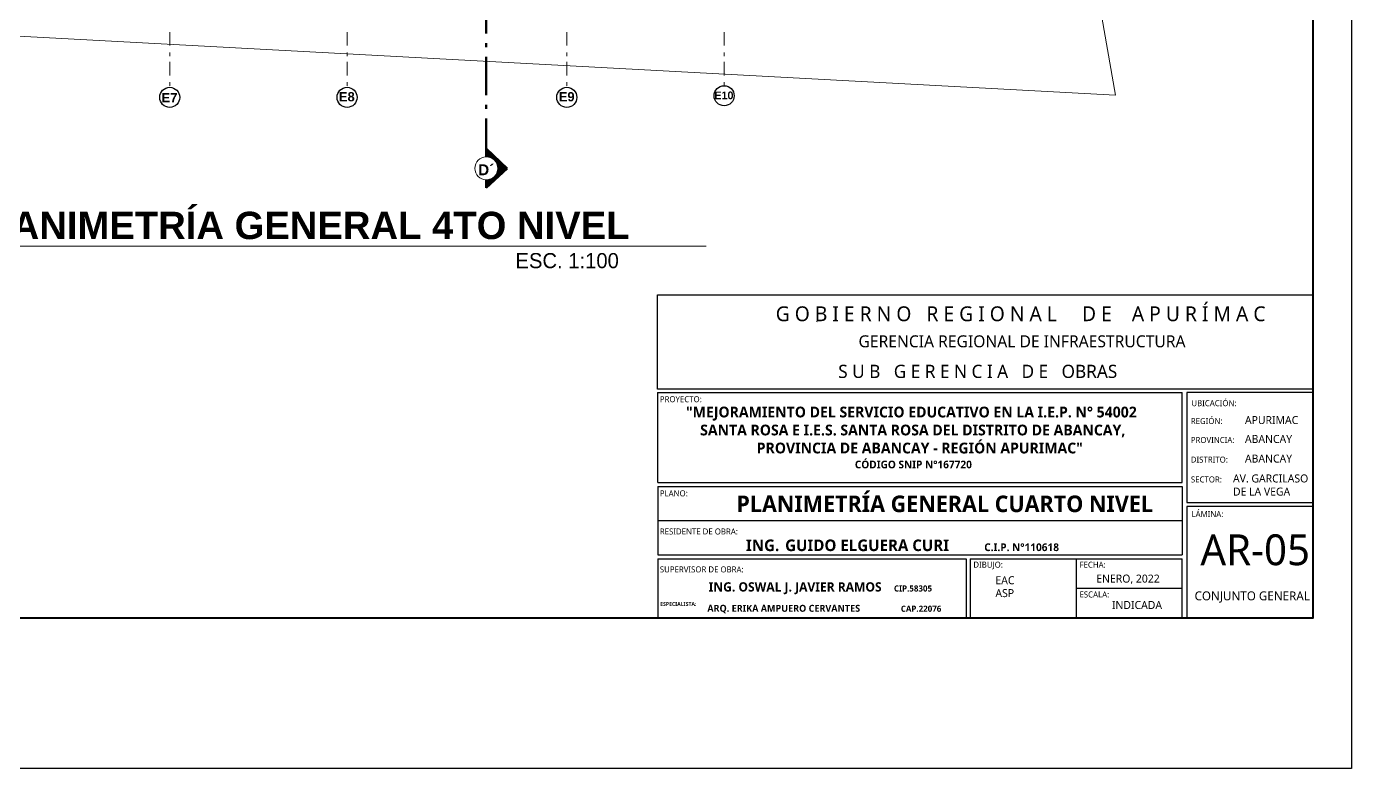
# Model space of a CAD drawing. Header units: metres. Extents: x 27 to 147, y -173 to 8.
# Drawn here: x 112.41 to 146.79, y -81.52 to -62.28 of the extents above; entities that cross this region are included whole.
import ezdxf
from ezdxf.enums import TextEntityAlignment as Align

# ---------------------------------------------------------------- set-up
doc = ezdxf.new("R2010")
doc.units = ezdxf.units.M
for name, pattern in [('1CORTE', [1.5, 1, -0.25, 0, -0.25]), ('ACAD_ISO04W100', [30, 24, -3, 0, -3]), ('Dot & Dashed', [0.670278, 0.352778, -0.176389, 0, -0.141111])]:
    doc.linetypes.add(name, pattern=pattern)
for name, color, linetype, lineweight in [('1', 7, 'Continuous', 5), ('AA. Proyeccion Corte', 10, '1CORTE', 50), ('CORTE_EJE', 31, 'ACAD_ISO04W100', 80), ('cotas', 7, 'Continuous', 5), ('Cotas varias El', 253, 'Continuous', 13), ('GRAFO 0 BLANCO', 7, 'Continuous', 0), ('GRAFO 4', 7, 'Continuous', 30), ('LINEAS_IND.', 252, 'Continuous', 5), ('Membrete', 250, 'Continuous', 15), ('TEXTO 1', 7, 'Continuous', 15), ('TEXTOS-SUBTITULO', 7, 'Continuous', 30)]:
    doc.layers.add(name, color=color, linetype=linetype, lineweight=lineweight)
doc.styles.add('Generales', font='trebuc.ttf', dxfattribs={"height": 0.1})
doc.styles.add('GENERATED_STYLE_1', font='arialbd.ttf')
doc.styles.add('LICHA', font='bgothm.ttf')
doc.styles.add('TURBO_BASS', font='swisseb.ttf')

msp = doc.modelspace()

# ---------------------------------------------------------------- hatches: boundary and pattern name
at = {"layer": '1', "lineweight": 5}
h = msp.add_hatch(dxfattribs=at)
h.set_pattern_fill('_USER,_O', scale=0.02, angle=360, pattern_type=0)
h.set_pattern_definition([(0.373563, (67.972187, -217.067276), (0.000130397, -0.019999575), [])])
h.paths.add_polyline_path([(124.634, -65.955, -0.414214), (124.336, -66.249), (124.334, -66.455), (124.879, -65.957), (124.341, -65.451), (124.339, -65.657, -0.414214)])
at = {"layer": '1', "lineweight": 5, "true_color": 0x939598}
h = msp.add_hatch(dxfattribs=at)
h.set_pattern_fill('_USER,_O', color=252, scale=0.02, angle=360, pattern_type=0)
h.set_pattern_definition([(0.373563, (67.972187, -217.067276), (0.000130397, -0.019999575), [])])
h.paths.add_polyline_path([(124.634, -65.955, -0.414214), (124.336, -66.249), (124.334, -66.455), (124.879, -65.957), (124.341, -65.451), (124.339, -65.657, -0.414214)])

# ---------------------------------------------------------------- linework, layer by layer
at = {"color": 7}
msp.add_lwpolyline([(26.786, 8.485), (146.786, 8.485), (146.786, -81.515), (26.786, -81.515), (26.786, 8.485)], dxfattribs=at)
at = {"color": 7, "lineweight": 40}
msp.add_lwpolyline([(27.786, 7.485), (145.786, 7.485), (145.786, -77.621), (27.786, -77.621)], close=True, dxfattribs=at)
at = {"layer": '1', "color": 7}
msp.add_circle((124.339, -65.953), 0.296, dxfattribs=at)
msp.add_circle((124.339, -65.953), 0.296, dxfattribs=at)
at = {"layer": 'AA. Proyeccion Corte', "color": 7}
msp.add_line((124.339, -65.657), (124.339, -58.916), dxfattribs=at)
at = {"layer": 'CORTE_EJE', "color": 7, "linetype": 'ACAD_ISO04W100', "ltscale": 0.8}
msp.add_lwpolyline([(124.339, -65.657), (124.341, -65.451), (124.879, -65.957), (124.334, -66.455), (124.336, -66.249)], dxfattribs=at)
msp.add_lwpolyline([(124.339, -65.657), (124.341, -65.451), (124.879, -65.957), (124.334, -66.455), (124.336, -66.249)], dxfattribs=at)
at = {"layer": 'cotas', "color": 7}
msp.add_line((110.42, -67.968), (130.041, -67.968), dxfattribs=at)
at = {"layer": 'Cotas varias El', "linetype": 'Dot & Dashed'}
for p, q in [((116.126, -62.418), (116.126, -63.852)), ((120.727, -62.418), (120.727, -63.852)), ((126.428, -62.418), (126.428, -63.852)), ((130.51, -62.418), (130.51, -63.81))]:
    msp.add_line(p, q, dxfattribs=at)
at = {"layer": 'GRAFO 0 BLANCO', "color": 7}
msp.add_lwpolyline([(128.571, -2.288), (139.003, -54.576), (139.003, -54.576), (139.003, -54.576), (139.003, -54.576), (139.003, -54.576), (139.003, -54.576), (139.003, -54.576), (139.003, -54.576), (139.003, -54.576), (139.003, -54.576), (140.661, -64.057), (140.661, -64.057), (140.661, -64.057), (140.661, -64.057), (140.661, -64.057), (140.661, -64.057), (88.078, -61.217), (88.078, -71.03), (33.094, -68.411)], dxfattribs=at)
at = {"layer": 'GRAFO 4', "linetype": 'Continuous'}
for centre in [(116.126, -64.112), (120.727, -64.112), (126.428, -64.112), (130.51, -64.07)]:
    msp.add_circle(centre, 0.26, dxfattribs=at)
at = {"layer": 'LINEAS_IND.', "color": 7, "ltscale": 0.5}
msp.add_line((132.906, -69.927, 1.02), (132.926, -69.937, 1.02), dxfattribs=at)
at = {"layer": 'Membrete', "color": 7, "lineweight": 30, "ltscale": 0.5}
for p, q in [((128.784, -71.675), (128.784, -69.231)), ((128.784, -69.231), (145.786, -69.231)), ((145.786, -71.675), (128.784, -71.675)), ((128.784, -71.765), (142.397, -71.765)), ((128.784, -71.765), (128.784, -74.103)), ((128.786, -74.103), (142.397, -74.103)), ((128.786, -74.207), (142.397, -74.207)), ((128.786, -74.207), (128.786, -75.975)), ((142.397, -74.207), (142.397, -75.975)), ((142.397, -75.091), (128.786, -75.091)), ((128.786, -75.975), (142.397, -75.975)), ((128.786, -76.075), (136.787, -76.075)), ((128.786, -76.075), (128.786, -77.621)), ((136.787, -76.075), (136.787, -77.621)), ((136.891, -76.075), (142.397, -76.075)), ((136.891, -76.075), (136.891, -77.621)), ((142.397, -76.848), (139.644, -76.848))]:
    msp.add_line(p, q, dxfattribs=at)
at = {"layer": 'Membrete', "color": 7, "lineweight": 20, "ltscale": 0.5}
msp.add_line((145.786, -69.231), (128.784, -69.231), dxfattribs=at)
msp.add_lwpolyline([(145.786, -71.675), (145.786, -69.231)], dxfattribs=at)
at = {"layer": 'Membrete', "color": 7, "lineweight": 30, "ltscale": 0.5}
for points in [[(145.786, -71.675), (145.786, -69.231)], [(142.397, -74.103), (142.397, -71.765)], [(136.891, -77.621), (142.397, -77.621), (142.397, -76.075)], [(139.644, -76.075), (139.644, -77.621)]]:
    msp.add_lwpolyline(points, dxfattribs=at)
for points in [[(145.786, -71.765), (142.51, -71.765), (142.51, -74.619), (145.786, -74.619)], [(145.786, -74.719), (142.51, -74.719), (142.51, -77.621), (145.786, -77.621)]]:
    msp.add_lwpolyline(points, close=True, dxfattribs=at)
at = {"layer": 'Membrete', "color": 7, "lineweight": 18, "ltscale": 0.5}
msp.add_lwpolyline([(128.786, -77.621), (136.787, -77.621)], dxfattribs=at)
msp.add_lwpolyline([(128.786, -77.621), (136.787, -77.621)], dxfattribs=at)

# ---------------------------------------------------------------- texts
at = {"attachment_point": 3, "rotation": 360, "style": 'GENERATED_STYLE_1'}
for s, insert, char_height in [('E7', (116.326, -64), 0.24), ('E8', (120.926, -63.976), 0.24), ('E9', (126.63, -63.976), 0.24), ('E10', (130.752, -63.961), 0.2)]:
    msp.add_mtext(s, dxfattribs=dict(at, insert=insert, char_height=char_height))
at = {"layer": 'Membrete', "color": 7, "lineweight": 5, "style": 'Generales'}
for s, height, p in [('G O B I E R N O   R E G I O N A L     D E    A P U R Í M A C   ', 0.384, (131.848, -69.916)), ('GERENCIA REGIONAL DE INFRAESTRUCTURA', 0.31135, (133.996, -70.594)), ('S U B   G E R E N C I A   D E   OBRAS', 0.34249, (133.47, -71.389))]:
    msp.add_text(s, height=height, dxfattribs=at).set_placement(p)
at = {"layer": 'Membrete', "color": 7, "ltscale": 0.5, "style": 'Generales'}
for s, height, p in [('PROYECTO:', 0.1557, (128.841, -72.017)), ('UBICACIÓN:', 0.1557, (142.632, -72.12)), ('REGIÓN:', 0.1557, (142.617, -72.583)), ('APURIMAC', 0.2076, (144.022, -72.583)), ('ABANCAY', 0.2076, (144.022, -73.074)), ('PROVINCIA:', 0.1557, (142.617, -73.074)), ('DISTRITO:', 0.1557, (142.617, -73.583)), ('ABANCAY', 0.2076, (144.022, -73.583)), ('AV. GARCILASO  ', 0.20757, (143.712, -74.098)), ('SECTOR: ', 0.1557, (142.62, -74.098)), ('DE LA VEGA', 0.2076, (143.711, -74.439)), ('PLANO:', 0.1557, (128.841, -74.459)), ('LÁMINA:', 0.1557, (142.635, -74.995)), ('RESIDENTE DE OBRA:', 0.15568, (128.841, -75.447)), ('AR-05', 0.8, (142.867, -76.244)), ('SUPERVISOR DE OBRA:', 0.15568, (128.841, -76.431)), ('DIBUJO:', 0.1557, (136.976, -76.308)), ('FECHA:', 0.1557, (139.729, -76.31)), ('EAC', 0.2076, (137.548, -76.737)), ('ENERO, 2022', 0.20757, (140.164, -76.695)), ('ASP', 0.2076, (137.548, -77.071)), ('ESCALA:', 0.1557, (139.729, -77.081)), ('CONJUNTO GENERAL', 0.23149, (142.715, -77.155)), ('INDICADA', 0.2076, (140.571, -77.38))]:
    msp.add_text(s, height=height, dxfattribs=at).set_placement(p)
at = {"layer": 'Membrete', "color": 7, "ltscale": 0.5, "attachment_point": 1, "style": 'Generales'}
for s, insert, char_height, width in [('\\pi0.96;{\\fTrebuchet MS|b1|i0|c0|p34;\\H0.6891x;"MEJORAMIENTO DEL SERVICIO EDUCATIVO EN LA I.E.P. N° 54002 \\P\\pi1.32655;SANTA ROSA E I.E.S. SANTA ROSA DEL DISTRITO DE ABANCAY, \\P\\pi2.79406;PROVINCIA DE ABANCAY - REGIÓN APURIMAC"\\H1.4512x;\\P\\pi5.34033;\\H0.49222x;CÓDIGO SNIP N°167720}', (128.561, -72.132), 0.406329, 13.70098), ('{\\fTrebuchet MS|b1|i0|c0|p34;PLANIMETRÍA GENERAL CUARTO NIVEL}', (130.826, -74.438), 0.4289, 13.24789), ('\\pi-0.85712,l1.19572,t1.19572;{\\fTrebuchet MS|b1|i0|c0|p34;\\H0.88598x;ING.^IGUIDO ELGUERA CURI         \\H0.66667x;C.I.P. N°110618}', (130.738, -75.578), 0.338607, 10.53891), ('{\\fTrebuchet MS|b1|i0|c0|p34;\\H1.0054x;ING. OSWAL J. JAVIER RAMOS \\H0.73511x;    \\H0.89565x;CIP.58305}', (130.108, -76.686), 0.238702, 8.57843), ('{\\fTrebuchet MS|b1|i0|c0|p34;ESPECIALISTA:}', (128.85, -77.2), 0.1, 1.74895), ('\\pt1.90962;{\\fTrebuchet MS|b1|i0|c0|p34;\\H0.75408x;ARQ. ERIKA AMPUERO CERVANTES\\H1.3333x;             \\H0.6584x;CAP.22076}', (130.074, -77.272), 0.238702, 8.20559)]:
    msp.add_mtext(s, dxfattribs=dict(at, insert=insert, char_height=char_height, width=width))
at = {"layer": 'TEXTO 1', "color": 7, "ltscale": 0.05, "style": 'LICHA'}
msp.add_text('ESC. 1:100', height=0.392, dxfattribs=at).set_placement((125.097, -68.542))
at = {"layer": 'TEXTOS-SUBTITULO', "style": 'TURBO_BASS'}
msp.add_text('D´', height=0.2831, rotation=360, dxfattribs=at).set_placement((124.337, -66.132), align=Align.CENTER)
msp.add_text('PLANIMETRÍA GENERAL 4TO NIVEL', height=0.70977, dxfattribs=at).set_placement((110.759, -67.788))

doc.saveas('drawing.dxf')
